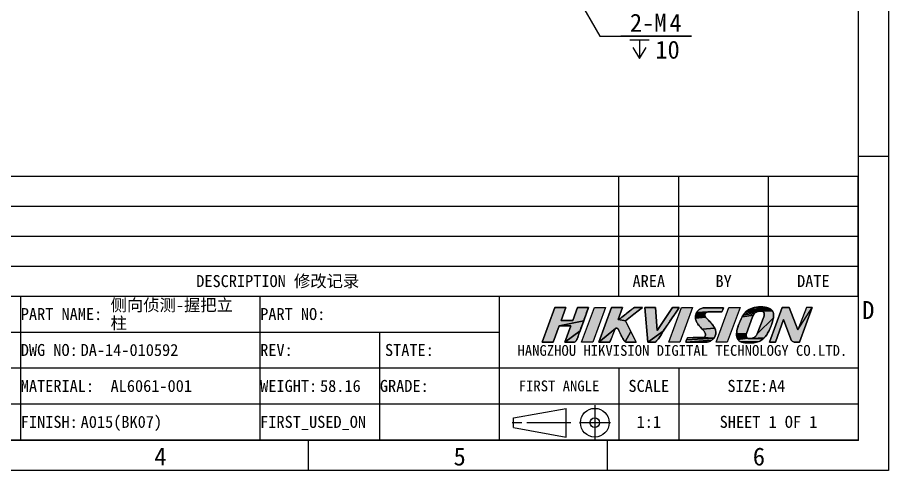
# Model space of a CAD drawing. Header units: millimetres. Extents: x 0 to 297, y 0 to 210.
# Drawn here: x 151.4 to 297, y 0 to 75.6 of the extents above; entities that cross this region are included whole.
import ezdxf
from ezdxf.enums import TextEntityAlignment as Align

# ---------------------------------------------------------------- set-up
doc = ezdxf.new("R2010")
doc.units = ezdxf.units.MM
doc.header["$LTSCALE"] = 16.335
doc.linetypes.add('CENTER', pattern=[0.6, 0.375, -0.075, 0.075, -0.075])
doc.linetypes.add('PHANTOM', pattern=[0.8, 0.45, -0.05, 0.1, -0.05, 0.1, -0.05])
doc.layers.get('0').update_dxf_attribs({"linetype": 'CONTINUOUS'})
for name, color, linetype in [('50_ALL_DETAILS', 7, 'CONTINUOUS'), ('51__DRAFT_DIMS', 7, 'CONTINUOUS'), ('DEFAULT_1', 7, 'CENTER')]:
    doc.layers.add(name, color=color, linetype=linetype)
doc.styles.get("Standard").update_dxf_attribs({"font": 'simfang.ttf'})
doc.styles.add('TEXTSTYLE_3', font='simfang.ttf')
doc.dimstyles.new('DIMSTYLE_1', dxfattribs={"dimtxt": 3, "dimasz": 3, "dimexe": 2.5, "dimexo": 0.5, "dimtad": 1, "dimdsep": 46, "dimtxsty": 'Standard', "dimblk": '_FILLED', "dimblk1": '_FILLED', "dimblk2": '_FILLED', "dimcen": 0.09, "dimclrt": 3, "dimazin": 2, "dimtp": 0.1, "dimtm": 0.1, "dimtfac": 1, "dimtmove": 0, "dimatfit": 2, "dimldrblk": '_FILLED', "dimfxl": 0, "dimtolj": 1, "dimarcsym": 0})

# ---------------------------------------------------------------- blocks, each defined once
blk = doc.blocks.new('LOGO_BL0', base_point=(261.67, 24.33))
for color, points in [(1, [(244.22, 25.03), (245.01, 27.21), (246.85, 27.2), (246.06, 25.01), (241.96, 24.18), (240.95, 21.44), (239.1, 21.44), (241.23, 27.21), (243.08, 27.21), (242.29, 25.04)]), (1, [(251.83, 25.2), (251.84, 25.2), (251.85, 25.21), (251.85, 25.21), (251.86, 25.21), (251.87, 25.21), (253.02, 24.99), (253.94, 23.22), (252.97, 21.51), (252.94, 21.54), (252.92, 21.56), (252.88, 21.61), (252.85, 21.65), (252.82, 21.69), (252.79, 21.74), (252.71, 21.88), (252.62, 22.02), (252.52, 22.2), (252.42, 22.38), (252.33, 22.57), (252.24, 22.76), (252.15, 22.95), (252.04, 23.18), (251.92, 23.4), (251.88, 23.49), (251.82, 23.57), (251.77, 23.65), (251.7, 23.72), (251.68, 23.74), (251.66, 23.75), (251.64, 23.76), (251.62, 23.77), (251.6, 23.78), (251.58, 23.79), (251.56, 23.79), (251.54, 23.79), (251.51, 23.78), (251.49, 23.78), (251.47, 23.77), (251.45, 23.76), (251.42, 23.75), (251.39, 23.73), (248.58, 21.44), (249.64, 24.32), (250.7, 27.21), (251.63, 27.21), (252.55, 27.21), (251.81, 25.21), (251.82, 25.2)]), (1, [(255.91, 27.21), (254.46, 26.1), (253.02, 24.99), (251.87, 25.21), (251.88, 25.21), (251.89, 25.22), (251.89, 25.22), (251.91, 25.23), (251.92, 25.23), (251.93, 25.24), (252.1, 25.35), (252.26, 25.47), (252.42, 25.6), (252.86, 25.94), (253.29, 26.27), (253.71, 26.6), (254.12, 26.92), (254.49, 27.21), (255.2, 27.21)]), (7, [(259.7, 23.8), (259.34, 23.25), (256.8, 21.44), (256.3, 27.22), (258.05, 27.21), (258.36, 23.4), (260.88, 27.2), (262, 27.2), (261.61, 26.63), (260.71, 25.31)]), (7, [(266.33, 26.18), (266.31, 26.14), (264.79, 26.01), (264.83, 26.14), (266.35, 26.23)]), (7, [(266.38, 26.28), (266.35, 26.23), (264.83, 26.14), (264.87, 26.27), (266.5, 26.38), (266.46, 26.35), (266.42, 26.32)]), (7, [(266.56, 26.41), (266.5, 26.38), (264.87, 26.27), (264.93, 26.39), (266.86, 26.48), (266.8, 26.48), (266.74, 26.47), (266.67, 26.46), (266.62, 26.44)]), (7, [(266.13, 27.19), (266.23, 27.19), (269.43, 27.19), (269.3, 26.84), (269.16, 26.48), (266.92, 26.48), (266.86, 26.48), (264.93, 26.39), (265, 26.5), (265.08, 26.61), (265.17, 26.71), (265.26, 26.8), (265.36, 26.88), (265.48, 26.95), (265.6, 27.02), (265.73, 27.08), (265.86, 27.12), (265.95, 27.15), (266.04, 27.17)]), (7, [(274.47, 26.03), (274.41, 25.94), (272.54, 25.68), (272.74, 25.98), (274.6, 26.21), (274.53, 26.12)]), (7, [(274.68, 26.29), (274.6, 26.21), (272.74, 25.98), (272.97, 26.27), (275, 26.51), (274.91, 26.47), (274.84, 26.42), (274.76, 26.37)]), (7, [(275.08, 26.55), (275, 26.51), (272.97, 26.27), (273.23, 26.53), (275.34, 26.59), (275.25, 26.59), (275.17, 26.57)]), (7, [(277.5, 26.78), (277.59, 26.66), (273.23, 26.53), (273.53, 26.77), (277.4, 26.88)]), (7, [(275.8, 26.6), (275.34, 26.59), (273.23, 26.53), (277.59, 26.66), (277.67, 26.54), (277.73, 26.38), (277.77, 26.21), (277.79, 26.03), (277.79, 25.85), (277.78, 25.67), (277.76, 25.49), (275.05, 22.8), (276.14, 25.64), (276.17, 25.73), (276.19, 25.81), (276.21, 25.9), (276.22, 25.99), (276.22, 26.05), (276.23, 26.11), (276.22, 26.17), (276.21, 26.24), (276.2, 26.3), (276.18, 26.34), (276.17, 26.38), (276.15, 26.42), (276.12, 26.45), (276.09, 26.49), (276.06, 26.52), (276.02, 26.54), (275.98, 26.56), (275.94, 26.58), (275.89, 26.59), (275.85, 26.6)]), (7, [(277.27, 26.98), (277.4, 26.88), (273.53, 26.77), (273.87, 26.97), (276.97, 27.12), (277.12, 27.06)]), (7, [(276.59, 27.23), (276.78, 27.19), (276.97, 27.12), (273.87, 26.97), (274.23, 27.13), (274.57, 27.23), (276.39, 27.27)]), (7, [(275.64, 27.33), (276.02, 27.31), (276.39, 27.27), (274.57, 27.23), (274.93, 27.29), (275.28, 27.32)]), (7, [(280.38, 27.23), (281.86, 23.49), (284.24, 27.23), (282.1, 21.45), (281.21, 21.45), (281.16, 21.46), (281.12, 21.47), (281.08, 21.48), (281.04, 21.49), (281, 21.52), (280.96, 21.54), (280.93, 21.57), (280.89, 21.6), (280.86, 21.63), (280.83, 21.66), (280.8, 21.69), (280.77, 21.74), (280.74, 21.79), (280.71, 21.83), (280.69, 21.88), (280.67, 21.93), (279.46, 25.23), (278.09, 21.45), (277.12, 21.45), (279.2, 27.23)]), (1, [(241.96, 24.18), (246.06, 25.01), (245.46, 23.34), (242.89, 21.44), (243.91, 24.17)]), (7, [(266.34, 25.77), (266.36, 25.71), (264.74, 25.61), (264.75, 25.75), (266.31, 25.83)]), (7, [(266.39, 25.66), (266.43, 25.6), (264.75, 25.46), (264.74, 25.61), (266.36, 25.71)]), (7, [(266.3, 25.89), (266.31, 25.83), (264.75, 25.75), (264.76, 25.88), (266.29, 25.96)]), (7, [(266.5, 25.51), (266.68, 25.33), (266.86, 25.16), (267.04, 24.98), (267.21, 24.8), (267.38, 24.61), (267.54, 24.42), (267.69, 24.22), (267.83, 24.02), (267.95, 23.8), (265.83, 23.63), (265.57, 23.92), (265.41, 24.09), (265.27, 24.27), (265.13, 24.45), (265.05, 24.58), (264.97, 24.71), (264.9, 24.85), (264.84, 25), (264.8, 25.15), (264.77, 25.3), (264.75, 25.46), (266.43, 25.6), (266.46, 25.55)]), (7, [(266.29, 26.02), (266.29, 25.96), (264.76, 25.88), (264.79, 26.01), (266.31, 26.14), (266.3, 26.08)]), (7, [(274.31, 25.74), (274.26, 25.64), (273.75, 24.26), (273.25, 22.88), (271.61, 22.81), (271.63, 23.08), (271.67, 23.34), (271.73, 23.61), (271.88, 24.16), (272.07, 24.69), (272.29, 25.19), (272.41, 25.44), (272.54, 25.68), (274.41, 25.94), (274.36, 25.84)]), (7, [(276.76, 22.87), (276.6, 22.62), (276.43, 22.39), (276.24, 22.18), (274.14, 22.07), (274.16, 22.08), (274.19, 22.08), (274.22, 22.09), (274.26, 22.1), (274.29, 22.12), (274.32, 22.13), (274.36, 22.14), (274.4, 22.16), (274.45, 22.18), (274.5, 22.21), (274.55, 22.24), (274.59, 22.26), (274.63, 22.29), (274.66, 22.31), (274.69, 22.34), (274.73, 22.36), (274.76, 22.39), (274.78, 22.41), (274.81, 22.44), (274.83, 22.46), (274.86, 22.49), (274.88, 22.51), (274.9, 22.53), (274.91, 22.56), (274.93, 22.58), (274.95, 22.6), (274.96, 22.63), (274.98, 22.65), (274.99, 22.68), (275.01, 22.7), (275.02, 22.73), (275.03, 22.74), (275.04, 22.76), (275.04, 22.78), (275.05, 22.8), (277.76, 25.49), (277.69, 25.16), (277.61, 24.83), (277.51, 24.52), (277.39, 24.21), (277.27, 23.9), (277.16, 23.64), (277.04, 23.38), (276.91, 23.12)]), (1, [(244.54, 21.44), (244.5, 21.43), (242.89, 21.44), (245.46, 23.34), (245.27, 22.8), (245.08, 22.25), (245.06, 22.17), (245.03, 22.09), (244.99, 22), (244.96, 21.92), (244.92, 21.85), (244.87, 21.77), (244.82, 21.7), (244.77, 21.63), (244.71, 21.56), (244.68, 21.53), (244.64, 21.51), (244.61, 21.48), (244.58, 21.46)]), (1, [(251.26, 23.57), (250.43, 21.44), (249.51, 21.44), (248.58, 21.44), (251.39, 23.73), (251.37, 23.7), (251.34, 23.68), (251.32, 23.65), (251.3, 23.62), (251.27, 23.6)]), (7, [(268.01, 23.65), (268.07, 23.5), (268.11, 23.34), (268.14, 23.19), (268.15, 23.03), (268.14, 22.89), (268.12, 22.75), (268.09, 22.61), (268.04, 22.48), (267.98, 22.35), (267.92, 22.24), (267.85, 22.13), (265.93, 22.19), (265.98, 22.19), (266.03, 22.2), (266.08, 22.21), (266.13, 22.23), (266.18, 22.25), (266.23, 22.27), (266.27, 22.31), (266.3, 22.34), (266.34, 22.39), (266.36, 22.43), (266.38, 22.48), (266.4, 22.54), (266.41, 22.59), (266.42, 22.65), (266.41, 22.72), (266.41, 22.78), (266.39, 22.84), (266.38, 22.9), (266.36, 22.96), (266.32, 23.05), (266.27, 23.13), (266.22, 23.21), (266.17, 23.28), (266.11, 23.35), (265.83, 23.63), (267.95, 23.8)]), (1, [(252.97, 21.51), (253.94, 23.22), (254.85, 21.44), (253.19, 21.44), (253.15, 21.44), (253.11, 21.45), (253.07, 21.46), (253.04, 21.47), (253, 21.49)]), (7, [(258.07, 21.49), (257.99, 21.44), (256.8, 21.44), (259.34, 23.25), (258.99, 22.68), (258.89, 22.51), (258.78, 22.33), (258.66, 22.17), (258.54, 22), (258.41, 21.84), (258.28, 21.69), (258.21, 21.62), (258.14, 21.55)]), (7, [(267.59, 21.86), (267.48, 21.77), (263.12, 21.45), (263.25, 21.82), (267.85, 22.13), (267.77, 22.04), (267.68, 21.94)]), (7, [(265.27, 22.19), (265.93, 22.19), (267.85, 22.13), (263.25, 21.82), (263.39, 22.18)]), (7, [(273.24, 22.83), (273.23, 22.8), (271.62, 22.53), (271.61, 22.81), (273.25, 22.88), (273.25, 22.87), (273.24, 22.87), (273.24, 22.86)]), (7, [(273.21, 22.54), (273.22, 22.52), (271.66, 22.3), (271.62, 22.53), (273.23, 22.8), (273.23, 22.76), (273.22, 22.74), (273.22, 22.72), (273.22, 22.69), (273.22, 22.66), (273.21, 22.63), (273.21, 22.59), (273.21, 22.56)]), (7, [(273.26, 22.3), (273.27, 22.29), (271.73, 22.08), (271.66, 22.3), (273.22, 22.52), (273.22, 22.49), (273.22, 22.47), (273.22, 22.45), (273.23, 22.43), (273.23, 22.41), (273.23, 22.39), (273.24, 22.38), (273.24, 22.36), (273.25, 22.35), (273.25, 22.33), (273.26, 22.32)]), (7, [(273.49, 22.08), (273.5, 22.08), (271.83, 21.88), (271.73, 22.08), (273.27, 22.29), (273.27, 22.28), (273.28, 22.27), (273.28, 22.26), (273.29, 22.25), (273.29, 22.24), (273.3, 22.23), (273.31, 22.22), (273.31, 22.21), (273.32, 22.2), (273.33, 22.19), (273.34, 22.19), (273.34, 22.18), (273.35, 22.17), (273.36, 22.16), (273.37, 22.15), (273.38, 22.14), (273.39, 22.14), (273.4, 22.13), (273.41, 22.12), (273.42, 22.12), (273.43, 22.11), (273.44, 22.1), (273.45, 22.1), (273.47, 22.09), (273.48, 22.09)]), (7, [(273.99, 22.05), (274, 22.05), (274.01, 22.05), (276.04, 21.99), (275.82, 21.81), (275.58, 21.66), (275.37, 21.56), (272.34, 21.47), (272.14, 21.57), (271.97, 21.7), (271.83, 21.88), (273.5, 22.08), (273.52, 22.07), (273.53, 22.07), (273.55, 22.07), (273.56, 22.06), (273.58, 22.06), (273.59, 22.06), (273.61, 22.06), (273.63, 22.05), (273.64, 22.05), (273.66, 22.05), (273.68, 22.05), (273.7, 22.05), (273.74, 22.05), (273.81, 22.05), (273.87, 22.05), (273.92, 22.05), (273.92, 22.05), (273.96, 22.05), (273.97, 22.05), (273.97, 22.05)]), (7, [(274.14, 22.07), (276.24, 22.18), (276.04, 21.99), (274.01, 22.05), (274.03, 22.05), (274.04, 22.06), (274.09, 22.06), (274.11, 22.07)]), (7, [(266.79, 21.46), (266.68, 21.45), (263.12, 21.45), (267.48, 21.77), (267.36, 21.69), (267.24, 21.62), (267.11, 21.56), (267.01, 21.52), (266.9, 21.48)]), (7, [(275.15, 21.48), (274.93, 21.41), (274.7, 21.37), (274.42, 21.34), (274.14, 21.33), (273.86, 21.33), (272.99, 21.35), (272.77, 21.37), (272.55, 21.41), (272.34, 21.47), (275.37, 21.56)])]:
    blk.add_hatch(color=color).paths.add_polyline_path(points)
at = {"color": 1}
for p, q in [((241.23, 27.21), (239.1, 21.44)), ((243.08, 27.21), (241.23, 27.21)), ((242.29, 25.04), (243.08, 27.21)), ((245.01, 27.21), (244.22, 25.03)), ((246.85, 27.2), (245.01, 27.21)), ((245.72, 21.44), (247.85, 27.21)), ((249.69, 27.21), (247.57, 21.44)), ((247.85, 27.21), (249.69, 27.21)), ((250.7, 27.21), (249.64, 24.32)), ((251.63, 27.21), (250.7, 27.21)), ((252.55, 27.21), (251.63, 27.21)), ((251.81, 25.21), (252.55, 27.21)), ((254.46, 26.1), (255.91, 27.21)), ((255.2, 27.21), (254.49, 27.21)), ((255.91, 27.21), (255.2, 27.21)), ((244.22, 25.03), (242.29, 25.04)), ((253.02, 24.99), (254.46, 26.1)), ((253.94, 23.22), (253.02, 24.99)), ((240.95, 21.44), (241.96, 24.18)), ((241.96, 24.18), (243.91, 24.17)), ((243.91, 24.17), (242.89, 21.44)), ((249.64, 24.32), (248.58, 21.44)), ((250.56, 21.78), (250.69, 22.12)), ((254.85, 21.44), (253.94, 23.22)), ((239.1, 21.44), (240.95, 21.44)), ((242.89, 21.44), (244.5, 21.43)), ((247.57, 21.44), (245.72, 21.44)), ((248.58, 21.44), (249.51, 21.44)), ((249.51, 21.44), (250.43, 21.44)), ((250.43, 21.46), (250.45, 21.5)), ((250.45, 21.5), (250.46, 21.53)), ((250.46, 21.53), (250.5, 21.64)), ((250.5, 21.64), (250.56, 21.78)), ((253.19, 21.44), (254.85, 21.44))]:
    blk.add_line(p, q, dxfattribs=at)
at = {"color": 7}
for p, q in [((256.3, 27.22), (256.8, 21.44)), ((258.05, 27.21), (256.3, 27.22)), ((258.36, 23.4), (258.05, 27.21)), ((260.88, 27.2), (258.36, 23.4)), ((260.28, 21.44), (262.4, 27.21)), ((262, 27.2), (260.88, 27.2)), ((264.25, 27.21), (262.12, 21.44)), ((262.4, 27.21), (264.25, 27.21)), ((269.43, 27.19), (266.23, 27.19)), ((266.92, 26.48), (269.16, 26.48)), ((268.21, 21.44), (270.33, 27.21)), ((269.16, 26.48), (269.3, 26.84)), ((269.3, 26.84), (269.43, 27.19)), ((272.18, 27.21), (270.06, 21.44)), ((270.33, 27.21), (272.18, 27.21)), ((275.34, 26.59), (275.8, 26.6)), ((279.2, 27.23), (277.12, 21.45)), ((280.38, 27.23), (279.2, 27.23)), ((281.86, 23.49), (280.38, 27.23)), ((283.28, 27.23), (281.86, 23.49)), ((282.1, 21.45), (284.24, 27.23)), ((284.24, 27.23), (283.28, 27.23)), ((273.75, 24.26), (274.26, 25.64)), ((276.14, 25.64), (275.05, 22.8)), ((278.09, 21.45), (279.46, 25.23)), ((279.46, 25.23), (280.67, 21.93)), ((251.26, 23.57), (250.43, 21.44)), ((273.25, 22.88), (273.75, 24.26)), ((263.39, 22.18), (263.25, 21.82)), ((273.74, 22.05), (273.7, 22.05)), ((273.81, 22.05), (273.74, 22.05)), ((273.87, 22.05), (273.81, 22.05)), ((273.92, 22.05), (273.87, 22.05)), ((273.96, 22.05), (273.92, 22.05)), ((273.92, 22.05), (273.92, 22.05)), ((273.97, 22.05), (273.96, 22.05)), ((273.97, 22.05), (273.97, 22.05)), ((274.04, 22.06), (274.09, 22.06)), ((256.8, 21.44), (257.99, 21.44)), ((262.12, 21.44), (260.28, 21.44)), ((263.25, 21.82), (263.12, 21.45)), ((263.12, 21.45), (266.68, 21.45)), ((270.06, 21.44), (268.21, 21.44)), ((272.99, 21.35), (273.86, 21.33)), ((277.12, 21.45), (278.09, 21.45)), ((281.21, 21.45), (282.1, 21.45))]:
    blk.add_line(p, q, dxfattribs=at)
at = {"color": 1}
for points in [[(244.22, 25.03), (245.01, 27.21), (246.85, 27.2), (246.06, 25.01), (241.96, 24.18), (240.95, 21.44), (239.1, 21.44), (241.23, 27.21), (243.08, 27.21), (242.29, 25.04), (244.22, 25.03)], [(251.83, 25.2), (251.84, 25.2), (251.85, 25.21), (251.85, 25.21), (251.86, 25.21), (251.87, 25.21), (253.02, 24.99), (253.94, 23.22), (252.97, 21.51), (252.94, 21.54), (252.92, 21.56), (252.88, 21.61), (252.85, 21.65), (252.82, 21.69), (252.79, 21.74), (252.71, 21.88), (252.62, 22.02), (252.52, 22.2), (252.42, 22.38), (252.33, 22.57), (252.24, 22.76), (252.15, 22.95), (252.04, 23.18), (251.92, 23.4), (251.88, 23.49), (251.82, 23.57), (251.77, 23.65), (251.7, 23.72), (251.68, 23.74), (251.66, 23.75), (251.64, 23.76), (251.62, 23.77), (251.6, 23.78), (251.58, 23.79), (251.56, 23.79), (251.54, 23.79), (251.51, 23.78), (251.49, 23.78), (251.47, 23.77), (251.45, 23.76), (251.42, 23.75), (251.39, 23.73), (248.58, 21.44), (249.64, 24.32), (250.7, 27.21), (251.63, 27.21), (252.55, 27.21), (251.81, 25.21), (251.82, 25.2), (251.83, 25.2)], [(255.91, 27.21), (254.46, 26.1), (253.02, 24.99), (251.87, 25.21), (251.88, 25.21), (251.89, 25.22), (251.89, 25.22), (251.91, 25.23), (251.92, 25.23), (251.93, 25.24), (252.1, 25.35), (252.26, 25.47), (252.42, 25.6), (252.86, 25.94), (253.29, 26.27), (253.71, 26.6), (254.12, 26.92), (254.49, 27.21), (255.2, 27.21), (255.91, 27.21)], [(241.96, 24.18), (246.06, 25.01), (245.46, 23.34), (242.89, 21.44), (243.91, 24.17), (241.96, 24.18)], [(244.54, 21.44), (244.5, 21.43), (242.89, 21.44), (245.46, 23.34), (245.27, 22.8), (245.08, 22.25), (245.06, 22.17), (245.03, 22.09), (244.99, 22), (244.96, 21.92), (244.92, 21.85), (244.87, 21.77), (244.82, 21.7), (244.77, 21.63), (244.71, 21.56), (244.68, 21.53), (244.64, 21.51), (244.61, 21.48), (244.58, 21.46), (244.54, 21.44)], [(251.26, 23.57), (250.43, 21.44), (249.51, 21.44), (248.58, 21.44), (251.39, 23.73), (251.37, 23.7), (251.34, 23.68), (251.32, 23.65), (251.3, 23.62), (251.27, 23.6), (251.26, 23.57)], [(252.97, 21.51), (253.94, 23.22), (254.85, 21.44), (253.19, 21.44), (253.15, 21.44), (253.11, 21.45), (253.07, 21.46), (253.04, 21.47), (253, 21.49), (252.97, 21.51)]]:
    blk.add_lwpolyline(points, dxfattribs=at)
at = {"color": 7}
for points in [[(259.7, 23.8), (259.34, 23.25), (256.8, 21.44), (256.3, 27.22), (258.05, 27.21), (258.36, 23.4), (260.88, 27.2), (262, 27.2), (261.61, 26.63), (260.71, 25.31), (259.7, 23.8)], [(266.33, 26.18), (266.31, 26.14), (264.79, 26.01), (264.83, 26.14), (266.35, 26.23), (266.33, 26.18)], [(266.38, 26.28), (266.35, 26.23), (264.83, 26.14), (264.87, 26.27), (266.5, 26.38), (266.46, 26.35), (266.42, 26.32), (266.38, 26.28)], [(266.56, 26.41), (266.5, 26.38), (264.87, 26.27), (264.93, 26.39), (266.86, 26.48), (266.8, 26.48), (266.74, 26.47), (266.67, 26.46), (266.62, 26.44), (266.56, 26.41)], [(266.13, 27.19), (266.23, 27.19), (269.43, 27.19), (269.3, 26.84), (269.16, 26.48), (266.92, 26.48), (266.86, 26.48), (264.93, 26.39), (265, 26.5), (265.08, 26.61), (265.17, 26.71), (265.26, 26.8), (265.36, 26.88), (265.48, 26.95), (265.6, 27.02), (265.73, 27.08), (265.86, 27.12), (265.95, 27.15), (266.04, 27.17), (266.13, 27.19)], [(274.47, 26.03), (274.41, 25.94), (272.54, 25.68), (272.74, 25.98), (274.6, 26.21), (274.53, 26.12), (274.47, 26.03)], [(274.68, 26.29), (274.6, 26.21), (272.74, 25.98), (272.97, 26.27), (275, 26.51), (274.91, 26.47), (274.84, 26.42), (274.76, 26.37), (274.68, 26.29)], [(275.08, 26.55), (275, 26.51), (272.97, 26.27), (273.23, 26.53), (275.34, 26.59), (275.25, 26.59), (275.17, 26.57), (275.08, 26.55)], [(277.5, 26.78), (277.59, 26.66), (273.23, 26.53), (273.53, 26.77), (277.4, 26.88), (277.5, 26.78)], [(275.8, 26.6), (275.34, 26.59), (273.23, 26.53), (277.59, 26.66), (277.67, 26.54), (277.73, 26.38), (277.77, 26.21), (277.79, 26.03), (277.79, 25.85), (277.78, 25.67), (277.76, 25.49), (275.05, 22.8), (276.14, 25.64), (276.17, 25.73), (276.19, 25.81), (276.21, 25.9), (276.22, 25.99), (276.22, 26.05), (276.23, 26.11), (276.22, 26.17), (276.21, 26.24), (276.2, 26.3), (276.18, 26.34), (276.17, 26.38), (276.15, 26.42), (276.12, 26.45), (276.09, 26.49), (276.06, 26.52), (276.02, 26.54), (275.98, 26.56), (275.94, 26.58), (275.89, 26.59), (275.85, 26.6), (275.8, 26.6)], [(277.27, 26.98), (277.4, 26.88), (273.53, 26.77), (273.87, 26.97), (276.97, 27.12), (277.12, 27.06), (277.27, 26.98)], [(276.59, 27.23), (276.78, 27.19), (276.97, 27.12), (273.87, 26.97), (274.23, 27.13), (274.57, 27.23), (276.39, 27.27), (276.59, 27.23)], [(275.64, 27.33), (276.02, 27.31), (276.39, 27.27), (274.57, 27.23), (274.93, 27.29), (275.28, 27.32), (275.64, 27.33)], [(280.38, 27.23), (281.86, 23.49), (284.24, 27.23), (282.1, 21.45), (281.21, 21.45), (281.16, 21.46), (281.12, 21.47), (281.08, 21.48), (281.04, 21.49), (281, 21.52), (280.96, 21.54), (280.93, 21.57), (280.89, 21.6), (280.86, 21.63), (280.83, 21.66), (280.8, 21.69), (280.77, 21.74), (280.74, 21.79), (280.71, 21.83), (280.69, 21.88), (280.67, 21.93), (279.46, 25.23), (278.09, 21.45), (277.12, 21.45), (279.2, 27.23), (280.38, 27.23)], [(266.34, 25.77), (266.36, 25.71), (264.74, 25.61), (264.75, 25.75), (266.31, 25.83), (266.34, 25.77)], [(266.39, 25.66), (266.43, 25.6), (264.75, 25.46), (264.74, 25.61), (266.36, 25.71), (266.39, 25.66)], [(266.3, 25.89), (266.31, 25.83), (264.75, 25.75), (264.76, 25.88), (266.29, 25.96), (266.3, 25.89)], [(266.5, 25.51), (266.68, 25.33), (266.86, 25.16), (267.04, 24.98), (267.21, 24.8), (267.38, 24.61), (267.54, 24.42), (267.69, 24.22), (267.83, 24.02), (267.95, 23.8), (265.83, 23.63), (265.57, 23.92), (265.41, 24.09), (265.27, 24.27), (265.13, 24.45), (265.05, 24.58), (264.97, 24.71), (264.9, 24.85), (264.84, 25), (264.8, 25.15), (264.77, 25.3), (264.75, 25.46), (266.43, 25.6), (266.46, 25.55), (266.5, 25.51)], [(266.29, 26.02), (266.29, 25.96), (264.76, 25.88), (264.79, 26.01), (266.31, 26.14), (266.3, 26.08), (266.29, 26.02)], [(274.31, 25.74), (274.26, 25.64), (273.75, 24.26), (273.25, 22.88), (271.61, 22.81), (271.63, 23.08), (271.67, 23.34), (271.73, 23.61), (271.88, 24.16), (272.07, 24.69), (272.29, 25.19), (272.41, 25.44), (272.54, 25.68), (274.41, 25.94), (274.36, 25.84), (274.31, 25.74)], [(276.76, 22.87), (276.6, 22.62), (276.43, 22.39), (276.24, 22.18), (274.14, 22.07), (274.16, 22.08), (274.19, 22.08), (274.22, 22.09), (274.26, 22.1), (274.29, 22.12), (274.32, 22.13), (274.36, 22.14), (274.4, 22.16), (274.45, 22.18), (274.5, 22.21), (274.55, 22.24), (274.59, 22.26), (274.63, 22.29), (274.66, 22.31), (274.69, 22.34), (274.73, 22.36), (274.76, 22.39), (274.78, 22.41), (274.81, 22.44), (274.83, 22.46), (274.86, 22.49), (274.88, 22.51), (274.9, 22.53), (274.91, 22.56), (274.93, 22.58), (274.95, 22.6), (274.96, 22.63), (274.98, 22.65), (274.99, 22.68), (275.01, 22.7), (275.02, 22.73), (275.03, 22.74), (275.04, 22.76), (275.04, 22.78), (275.05, 22.8), (277.76, 25.49), (277.69, 25.16), (277.61, 24.83), (277.51, 24.52), (277.39, 24.21), (277.27, 23.9), (277.16, 23.64), (277.04, 23.38), (276.91, 23.12), (276.76, 22.87)], [(268.01, 23.65), (268.07, 23.5), (268.11, 23.34), (268.14, 23.19), (268.15, 23.03), (268.14, 22.89), (268.12, 22.75), (268.09, 22.61), (268.04, 22.48), (267.98, 22.35), (267.92, 22.24), (267.85, 22.13), (265.93, 22.19), (265.98, 22.19), (266.03, 22.2), (266.08, 22.21), (266.13, 22.23), (266.18, 22.25), (266.23, 22.27), (266.27, 22.31), (266.3, 22.34), (266.34, 22.39), (266.36, 22.43), (266.38, 22.48), (266.4, 22.54), (266.41, 22.59), (266.42, 22.65), (266.41, 22.72), (266.41, 22.78), (266.39, 22.84), (266.38, 22.9), (266.36, 22.96), (266.32, 23.05), (266.27, 23.13), (266.22, 23.21), (266.17, 23.28), (266.11, 23.35), (265.83, 23.63), (267.95, 23.8), (268.01, 23.65)], [(258.07, 21.49), (257.99, 21.44), (256.8, 21.44), (259.34, 23.25), (258.99, 22.68), (258.89, 22.51), (258.78, 22.33), (258.66, 22.17), (258.54, 22), (258.41, 21.84), (258.28, 21.69), (258.21, 21.62), (258.14, 21.55), (258.07, 21.49)], [(267.59, 21.86), (267.48, 21.77), (263.12, 21.45), (263.25, 21.82), (267.85, 22.13), (267.77, 22.04), (267.68, 21.94), (267.59, 21.86)], [(265.27, 22.19), (265.93, 22.19), (267.85, 22.13), (263.25, 21.82), (263.39, 22.18), (265.27, 22.19)], [(273.24, 22.83), (273.23, 22.8), (271.62, 22.53), (271.61, 22.81), (273.25, 22.88), (273.25, 22.87), (273.24, 22.87), (273.24, 22.86), (273.24, 22.83)], [(273.21, 22.54), (273.22, 22.52), (271.66, 22.3), (271.62, 22.53), (273.23, 22.8), (273.23, 22.76), (273.22, 22.74), (273.22, 22.72), (273.22, 22.69), (273.22, 22.66), (273.21, 22.63), (273.21, 22.59), (273.21, 22.56), (273.21, 22.54)], [(273.26, 22.3), (273.27, 22.29), (271.73, 22.08), (271.66, 22.3), (273.22, 22.52), (273.22, 22.49), (273.22, 22.47), (273.22, 22.45), (273.23, 22.43), (273.23, 22.41), (273.23, 22.39), (273.24, 22.38), (273.24, 22.36), (273.25, 22.35), (273.25, 22.33), (273.26, 22.32), (273.26, 22.3)], [(273.49, 22.08), (273.5, 22.08), (271.83, 21.88), (271.73, 22.08), (273.27, 22.29), (273.27, 22.28), (273.28, 22.27), (273.28, 22.26), (273.29, 22.25), (273.29, 22.24), (273.3, 22.23), (273.31, 22.22), (273.31, 22.21), (273.32, 22.2), (273.33, 22.19), (273.34, 22.19), (273.34, 22.18), (273.35, 22.17), (273.36, 22.16), (273.37, 22.15), (273.38, 22.14), (273.39, 22.14), (273.4, 22.13), (273.41, 22.12), (273.42, 22.12), (273.43, 22.11), (273.44, 22.1), (273.45, 22.1), (273.47, 22.09), (273.48, 22.09), (273.49, 22.08)], [(273.99, 22.05), (274, 22.05), (274.01, 22.05), (276.04, 21.99), (275.82, 21.81), (275.58, 21.66), (275.37, 21.56), (272.34, 21.47), (272.14, 21.57), (271.97, 21.7), (271.83, 21.88), (273.5, 22.08), (273.52, 22.07), (273.53, 22.07), (273.55, 22.07), (273.56, 22.06), (273.58, 22.06), (273.59, 22.06), (273.61, 22.06), (273.63, 22.05), (273.64, 22.05), (273.66, 22.05), (273.68, 22.05), (273.7, 22.05), (273.74, 22.05), (273.81, 22.05), (273.87, 22.05), (273.92, 22.05), (273.92, 22.05), (273.96, 22.05), (273.97, 22.05), (273.97, 22.05), (273.99, 22.05)], [(274.14, 22.07), (276.24, 22.18), (276.04, 21.99), (274.01, 22.05), (274.03, 22.05), (274.04, 22.06), (274.09, 22.06), (274.11, 22.07), (274.14, 22.07)], [(266.79, 21.46), (266.68, 21.45), (263.12, 21.45), (267.48, 21.77), (267.36, 21.69), (267.24, 21.62), (267.11, 21.56), (267.01, 21.52), (266.9, 21.48), (266.79, 21.46)], [(275.15, 21.48), (274.93, 21.41), (274.7, 21.37), (274.42, 21.34), (274.14, 21.33), (273.86, 21.33), (272.99, 21.35), (272.77, 21.37), (272.55, 21.41), (272.34, 21.47), (275.37, 21.56), (275.15, 21.48)]]:
    blk.add_lwpolyline(points, dxfattribs=at)
for centre, radius, start, end in [((273.61, 22.43), 0.371, 217.9546, 227.0807), ((273.61, 22.43), 0.363, 227.1545, 236.8061), ((273.78, 23.53), 1.5, 292.5636, 302.6461), ((273.96, 23.3), 1.21, 311.3256, 318.0722), ((274.06, 23.21), 1.07, 318.0707, 325.7375), ((274.15, 23.15), 0.966, 325.7553, 334.387), ((274.2, 23.12), 0.909, 334.4499, 339.1065)]:
    blk.add_arc(centre, radius, start, end, dxfattribs=at)
at = {"color": 1}
for points, knots in [([(245.08, 22.25), (245.2, 22.62), (245.53, 23.54), (246.12, 25.19), (246.59, 26.47), (246.85, 27.2)], [0, 0, 0, 0, 0.219321, 0.556058, 1, 1, 1, 1]), ([(254.49, 27.21), (254.37, 27.12), (253.97, 26.8), (253.28, 26.26), (252.55, 25.71), (252.11, 25.34), (251.93, 25.24)], [0, 0, 0, 0, 0.145255, 0.470672, 0.810738, 1, 1, 1, 1]), ([(251.93, 25.24), (251.92, 25.23), (251.88, 25.21), (251.84, 25.2), (251.81, 25.21)], [0, 0, 0, 0, 0.336814, 1, 1, 1, 1]), ([(251.26, 23.57), (251.3, 23.65), (251.4, 23.76), (251.58, 23.8), (251.67, 23.75), (251.7, 23.72)], [0, 0, 0, 0, 0.511805, 0.74117, 1, 1, 1, 1]), ([(251.7, 23.72), (251.79, 23.63), (251.95, 23.37), (252.23, 22.79), (252.44, 22.31), (252.62, 22.02)], [0, 0, 0, 0, 0.200546, 0.459098, 1, 1, 1, 1]), ([(244.5, 21.43), (244.58, 21.45), (244.86, 21.68), (245.01, 22), (245.08, 22.25)], [0, 0, 0, 0, 0.233279, 1, 1, 1, 1]), ([(252.62, 22.02), (252.68, 21.92), (252.77, 21.77), (252.9, 21.57), (253.03, 21.46), (253.14, 21.44), (253.19, 21.44)], [0, 0, 0, 0, 0.381358, 0.635744, 0.815034, 1, 1, 1, 1])]:
    blk.add_open_spline(points, degree=3, knots=knots, dxfattribs=at)
at = {"color": 7}
for points, knots in [([(258.99, 22.68), (259.22, 23.06), (259.79, 23.94), (260.67, 25.25), (261.44, 26.38), (261.87, 27.01), (262, 27.2)], [0, 0, 0, 0, 0.244776, 0.578663, 0.873243, 1, 1, 1, 1]), ([(266.23, 27.19), (266.1, 27.19), (265.79, 27.12), (265.32, 26.89), (264.85, 26.38), (264.74, 25.88), (264.74, 25.61)], [0, 0, 0, 0, 0.157818, 0.389305, 0.66219, 1, 1, 1, 1]), ([(266.5, 25.51), (266.35, 25.67), (266.19, 26.05), (266.51, 26.45), (266.78, 26.48), (266.92, 26.48)], [0, 0, 0, 0, 0.467819, 0.6931, 1, 1, 1, 1]), ([(275.64, 27.33), (275.17, 27.34), (274.28, 27.24), (273.19, 26.6), (272.62, 25.84), (272.28, 25.19), (272.07, 24.69), (271.88, 24.16), (271.68, 23.45), (271.53, 22.6), (271.89, 21.53), (272.63, 21.36), (272.99, 21.35)], [0, 0, 0, 0, 0.159322, 0.288885, 0.411003, 0.472116, 0.532916, 0.595416, 0.659631, 0.779836, 0.880276, 1, 1, 1, 1]), ([(274.26, 25.64), (274.38, 25.91), (274.63, 26.37), (275.14, 26.59), (275.34, 26.59)], [0, 0, 0, 0, 0.587327, 1, 1, 1, 1]), ([(277.27, 23.9), (277.48, 24.41), (277.79, 25.25), (277.83, 26.38), (277.41, 26.92), (276.94, 27.16), (276.34, 27.29), (275.89, 27.32), (275.64, 27.33)], [0, 0, 0, 0, 0.33298, 0.5439, 0.63186, 0.729674, 0.850113, 1, 1, 1, 1]), ([(275.8, 26.6), (275.89, 26.6), (276.08, 26.55), (276.23, 26.28), (276.23, 25.97), (276.18, 25.76), (276.14, 25.64)], [0, 0, 0, 0, 0.228583, 0.444785, 0.702621, 1, 1, 1, 1]), ([(264.74, 25.61), (264.74, 25.4), (264.81, 24.99), (265.13, 24.42), (265.58, 23.89), (265.93, 23.54), (266.11, 23.35)], [0, 0, 0, 0, 0.229422, 0.457028, 0.71011, 1, 1, 1, 1]), ([(268.15, 23.03), (268.15, 23.29), (267.82, 24.3), (267.03, 24.97), (266.5, 25.51)], [0, 0, 0, 0, 0.261963, 1, 1, 1, 1]), ([(266.11, 23.35), (266.21, 23.24), (266.37, 23), (266.45, 22.61), (266.29, 22.26), (266.05, 22.19), (265.93, 22.19)], [0, 0, 0, 0, 0.30252, 0.553239, 0.763852, 1, 1, 1, 1]), ([(273.86, 21.33), (274.14, 21.33), (274.73, 21.33), (276.22, 21.81), (276.92, 23.03), (277.27, 23.9)], [0, 0, 0, 0, 0.183086, 0.387057, 1, 1, 1, 1]), ([(257.99, 21.44), (258.1, 21.5), (258.48, 21.89), (258.79, 22.33), (258.99, 22.68)], [0, 0, 0, 0, 0.237358, 1, 1, 1, 1]), ([(265.93, 22.19), (265.71, 22.19), (264.86, 22.19), (264.01, 22.19), (263.39, 22.18)], [0, 0, 0, 0, 0.258695, 1, 1, 1, 1]), ([(266.68, 21.45), (266.83, 21.45), (267.16, 21.55), (267.62, 21.85), (268.04, 22.35), (268.15, 22.8), (268.15, 23.03)], [0, 0, 0, 0, 0.187428, 0.429926, 0.700262, 1, 1, 1, 1]), ([(273.22, 22.72), (273.22, 22.73), (273.23, 22.78), (273.24, 22.83), (273.24, 22.86)], [0, 0, 0, 0, 0.31812, 1, 1, 1, 1]), ([(273.7, 22.05), (273.69, 22.05), (273.66, 22.05), (273.63, 22.05), (273.61, 22.06)], [0, 0, 0, 0, 0.171916, 1, 1, 1, 1]), ([(274.04, 22.06), (274.02, 22.05), (274, 22.05), (273.98, 22.05), (273.97, 22.05)], [0, 0, 0, 0, 0.800556, 1, 1, 1, 1]), ([(280.67, 21.93), (280.7, 21.85), (280.82, 21.63), (281.05, 21.45), (281.21, 21.45)], [0, 0, 0, 0, 0.369054, 1, 1, 1, 1])]:
    blk.add_open_spline(points, degree=3, knots=knots, dxfattribs=at)
for points in [[(273.21, 22.56), (273.21, 22.61), (273.21, 22.67), (273.22, 22.72)], [(273.22, 22.45), (273.22, 22.48), (273.21, 22.52), (273.21, 22.56)], [(273.24, 22.36), (273.23, 22.39), (273.23, 22.42), (273.22, 22.45)], [(273.24, 22.86), (273.24, 22.87), (273.25, 22.87), (273.25, 22.88)], [(273.26, 22.3), (273.26, 22.32), (273.25, 22.34), (273.24, 22.36)], [(273.29, 22.25), (273.28, 22.27), (273.27, 22.29), (273.26, 22.3)], [(273.32, 22.2), (273.31, 22.22), (273.3, 22.24), (273.29, 22.25)], [(273.47, 22.09), (273.45, 22.1), (273.43, 22.11), (273.41, 22.12)], [(273.53, 22.07), (273.51, 22.08), (273.49, 22.08), (273.47, 22.09)], [(273.61, 22.06), (273.58, 22.06), (273.56, 22.06), (273.53, 22.07)], [(274.19, 22.08), (274.16, 22.07), (274.12, 22.07), (274.09, 22.06)], [(274.36, 22.14), (274.3, 22.12), (274.25, 22.1), (274.19, 22.08)], [(274.76, 22.39), (274.71, 22.34), (274.65, 22.3), (274.59, 22.26)]]:
    blk.add_open_spline(points, degree=3, dxfattribs=at)
at = {"color": 1}
blk.add_solid([(245.72, 21.44), (247.85, 27.21), (247.57, 21.44), (249.69, 27.21)], dxfattribs=at)
at = {"color": 7}
for points in [[(260.28, 21.44), (262.4, 27.21), (262.12, 21.44), (264.25, 27.21)], [(268.21, 21.44), (270.33, 27.21), (270.06, 21.44), (272.18, 27.21)], [(281.86, 23.49), (283.28, 27.23), (284.24, 27.23)]]:
    blk.add_solid(points, dxfattribs=at)
blk = doc.blocks.new('_FILLED')
at = {"color": 0, "linetype": 'ByBlock'}
blk.add_solid([(0, 0), (-1, 0.167), (-1, -0.167)], dxfattribs=at)
blk = doc.blocks.new('*D14')
at = {"layer": '51__DRAFT_DIMS', "color": 4}
for p, q in [((236.05, 94.42), (237.06, 92.69)), ((238.06, 90.96), (237.06, 92.69)), ((237.06, 92.69), (248.78, 72.51)), ((248.78, 72.51), (264.09, 72.51)), ((264.09, 72.51), (252.28, 72.51))]:
    blk.add_line(p, q, dxfattribs=at)
at = {"layer": '51__DRAFT_DIMS', "color": 4, "xscale": 3, "yscale": 3, "zscale": 3}
for p, rotation in [((236.05, 94.42), 120.1508211338), ((238.06, 90.96), 300.1508211338)]:
    blk.add_blockref('_FILLED', p, dxfattribs=dict(at, rotation=rotation))
at = {"layer": '51__DRAFT_DIMS', "color": 3}
for s, p in [('2-M', (253.78, 73.26)), ('4', (260.39, 73.26)), ('10', (258.03, 68.76))]:
    blk.add_text(s, height=3, dxfattribs=at).set_placement(p)

msp = doc.modelspace()

# ---------------------------------------------------------------- linework, layer by layer
at = {"color": 7}
for p, q in [((297, 210), (297, 0)), ((292.006, 5), (292.006, 205)), ((292.006, 52.5), (297.006, 52.5)), ((111.94, 49.131), (291.94, 49.131)), ((251.94, 29.131), (251.94, 49.131)), ((261.94, 29.131), (261.94, 49.131)), ((276.94, 29.131), (276.94, 49.131)), ((291.94, 29.131), (291.94, 49.131)), ((111.94, 44.131), (291.94, 44.131)), ((111.94, 39.131), (291.94, 39.131)), ((111.94, 34.131), (291.94, 34.131)), ((111.94, 29.131), (291.94, 29.131)), ((111.94, 29.131), (291.94, 29.131)), ((151.94, 29.131), (151.94, 5.131)), ((191.94, 29.131), (191.94, 5.131)), ((231.94, 29.131), (231.94, 5.131)), ((291.94, 29.131), (291.94, 5.131)), ((111.94, 23.131), (231.94, 23.131)), ((211.94, 23.131), (211.94, 5.131)), ((111.94, 17.131), (291.94, 17.131)), ((251.94, 17.131), (251.94, 5.131)), ((261.94, 17.131), (261.94, 5.131)), ((111.94, 11.131), (291.94, 11.131)), ((234.314, 8.788), (243.114, 10.388)), ((243.114, 5.588), (243.114, 10.388)), ((234.314, 7.188), (234.314, 8.788)), ((234.314, 7.188), (243.114, 5.588)), ((292.006, 5), (25, 5)), ((111.94, 5.131), (291.94, 5.131)), ((199.997, 5), (199.997, 0)), ((249.997, 5), (249.997, 0)), ((297, 0), (0, 0))]:
    msp.add_line(p, q, dxfattribs=at)
for radius in [2.4, 0.8]:
    msp.add_circle((247.914, 7.988), radius, dxfattribs=at)
at = {"layer": '51__DRAFT_DIMS', "color": 3}
for p, q in [((253.776, 71.888), (257.026, 71.888)), ((255.401, 71.888), (255.401, 68.763))]:
    msp.add_line(p, q, dxfattribs=at)
msp.add_lwpolyline([(254.276, 70.638), (255.401, 68.763), (256.526, 70.638)], dxfattribs=at)
at = {"layer": 'DEFAULT_1', "color": 1, "linetype": 'PHANTOM'}
for p, q in [((247.913, 10.938), (247.913, 5.039)), ((243.914, 7.988), (233.514, 7.988)), ((250.521, 7.978), (245.337, 7.978))]:
    msp.add_line(p, q, dxfattribs=at)

# ---------------------------------------------------------------- block references
at = {"color": 4}
msp.add_blockref('LOGO_BL0', (261.671, 24.329), dxfattribs=at)

# ---------------------------------------------------------------- texts
at = {"color": 3, "style": 'TEXTSTYLE_3'}
for s, p in [('D', (292.594, 25.293)), ('4', (174.318, 0.847)), ('5', (224.318, 0.847)), ('6', (274.318, 0.847))]:
    msp.add_text(s, height=3, dxfattribs=at).set_placement(p)
at = {"layer": '50_ALL_DETAILS', "color": 3}
for s, height, p in [('DESCRIPTION 修改记录', 2, (194.94, 30.631)), ('AREA', 2, (256.94, 30.631)), ('BY', 2, (269.44, 30.631)), ('DATE', 2, (284.44, 30.631)), ('STATE:', 2, (216.94, 19.131)), (' HANGZHOU HIKVISION DIGITAL TECHNOLOGY CO.LTD.', 1.8, (261.94, 19.153)), ('FIRST ANGLE', 1.8, (241.94, 13.231)), ('SCALE', 2, (256.94, 13.131))]:
    msp.add_text(s, height=height, dxfattribs=at).set_placement(p, align=Align.CENTER)
at = {"layer": '50_ALL_DETAILS', "color": 7}
for s, p in [('侧向侦测-握把立', (167.003, 26.631)), ('柱', (167.003, 23.631)), ('DA-14-010592', (162.003, 19.131)), ('AL6061-001', (167.003, 13.131)), ('58.16', (202.003, 13.131)), ('A4', (277.003, 13.131)), ('A015(BK07)', (162.003, 7.131))]:
    msp.add_text(s, height=2, dxfattribs=at).set_placement(p)
at = {"layer": '50_ALL_DETAILS', "color": 3}
for s, p in [('PART NAME:', (152.003, 25.131)), ('PART NO:', (192.003, 25.131)), ('DWG NO:', (152.003, 19.131)), ('REV:', (192.003, 19.131)), ('MATERIAL:', (152.003, 13.131)), ('WEIGHT:', (192.003, 13.131)), ('GRADE:', (212.003, 13.131)), ('FINISH:', (152.003, 7.131)), ('FIRST_USED_ON ', (192.003, 7.131))]:
    msp.add_text(s, height=2, dxfattribs=at).set_placement(p)
msp.add_text('SIZE:', height=2, dxfattribs=at).set_placement((276.878, 13.131), align=Align.RIGHT)
at = {"layer": '50_ALL_DETAILS', "color": 7}
for s, p in [('1:1', (256.94, 7.131)), ('SHEET 1 OF 1', (276.94, 7.131))]:
    msp.add_text(s, height=2, dxfattribs=at).set_placement(p, align=Align.CENTER)

# ---------------------------------------------------------------- dimensions: what is measured, and where the dimension line sits
at = {"layer": '51__DRAFT_DIMS', "color": 4}
dim = msp.add_diameter_dim_2p(p1=(238.062, 90.958), p2=(236.053, 94.417), text='2-M<>\\P{\\fgdt;x}10', dimstyle='DIMSTYLE_1', override={"dimtih": 1, "dimtoh": 1, "dimpost": '<>'}, dxfattribs=at)
dim.commit()
dim.dimension.update_dxf_attribs({"geometry": '*D14', "text_midpoint": (258.183, 72.513), "dimtype": 163})

doc.saveas('drawing.dxf')
